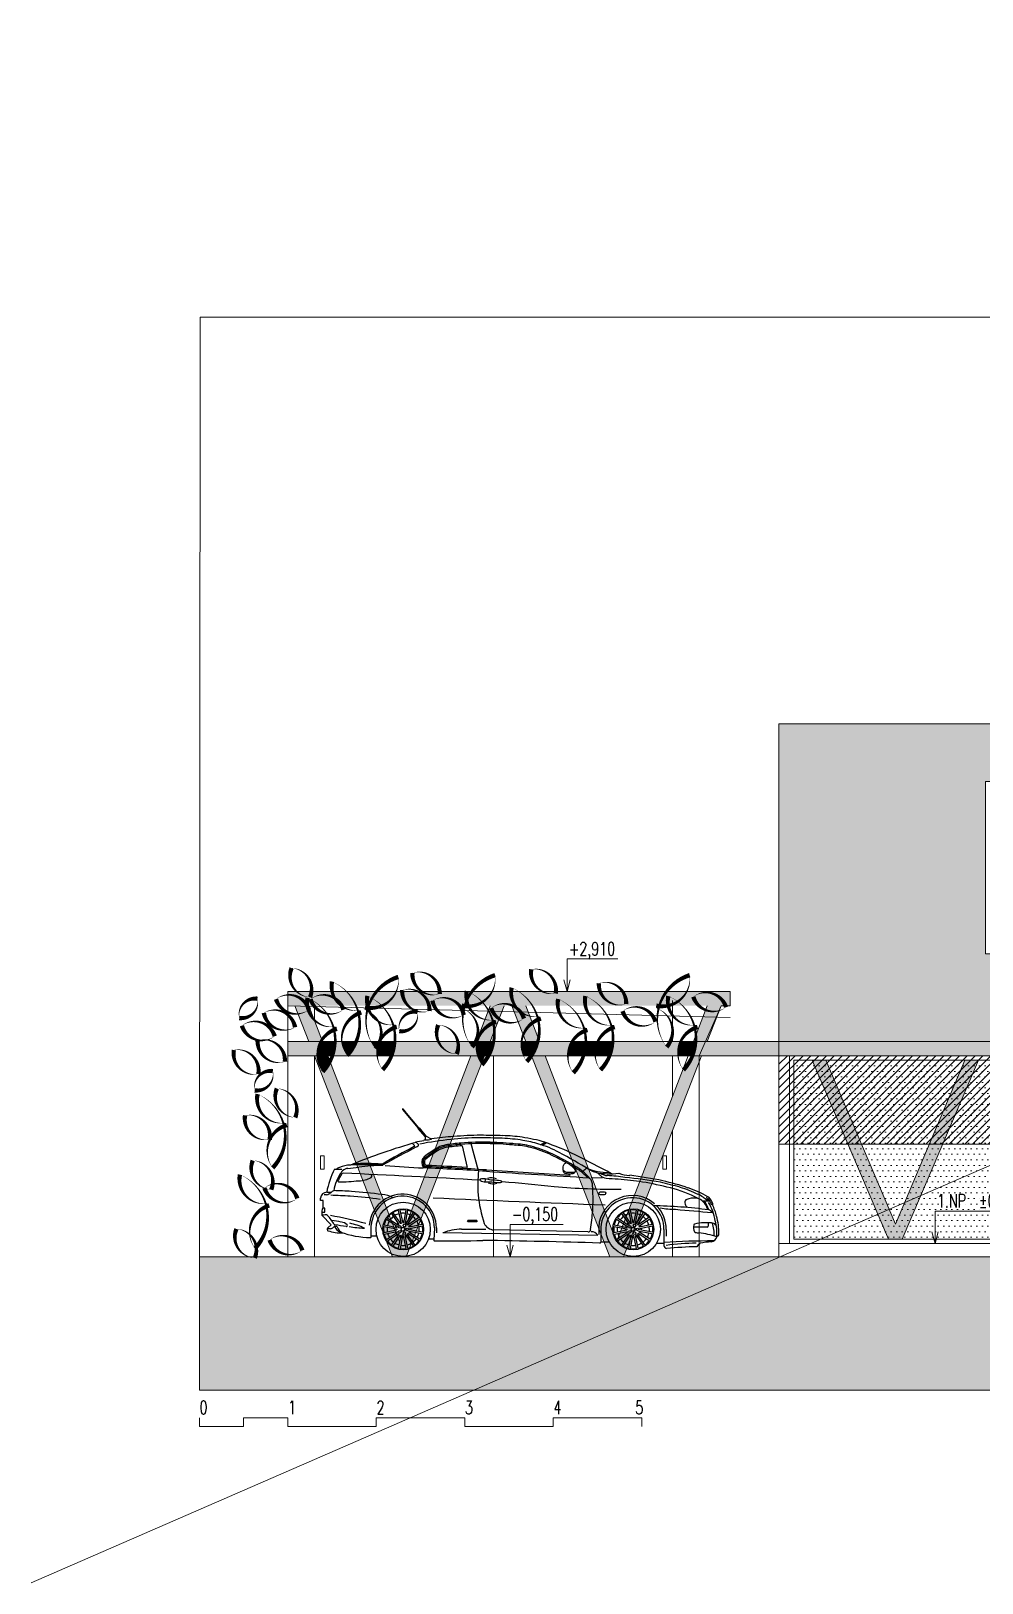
# Model space of a CAD drawing. Header units: metres. Extents: x -183 to 791, y -436 to 125.
# Drawn here: x 506.03 to 516.78, y -435.89 to -418.35 of the extents above; entities that cross this region are included whole.
import ezdxf

# ---------------------------------------------------------------- set-up
doc = ezdxf.new("R2010")
doc.units = ezdxf.units.M
doc.header["$MEASUREMENT"] = 0
doc.header["$XCLIPFRAME"] = 2
for name, color, linetype in [('01_SILNE', 1, 'Continuous'), ('AUTO', 8, 'Continuous'), ('koty', 4, 'Continuous'), ('okna', 4, 'Continuous'), ('SRAFA', 251, 'Continuous'), ('srafa fasada', 253, 'Continuous'), ('SRAFY', 3, 'Continuous'), ('SRAFY-TERÉN', 252, 'Continuous'), ('zariz.predmety', 203, 'Continuous')]:
    doc.layers.add(name, color=color, linetype=linetype)
doc.layers.add('FLOATING-WINDOWS', color=2, linetype='Continuous', plot=False)
doc.layers.add('nosne zdivo', color=6, linetype='Continuous', lineweight=50)
doc.styles.add('ROMANS', font='romans.shx', dxfattribs={"width": 0.7})
picture_1 = doc.add_image_def('image2.jpg', size_in_pixel=(1024, 512))

msp = doc.modelspace()

# ---------------------------------------------------------------- hatches: boundary and pattern name
at = {"layer": 'SRAFA', "linetype": 'Continuous', "lineweight": 0, "ltscale": 0.5}
h = msp.add_hatch(dxfattribs=at)
h.set_pattern_fill('ANSI31,_O', color=256, scale=0.5)
h.set_pattern_definition([(225, (529.620144, -393.32434), (0.04419417, -0.04419417), [])])
h.paths.add_polyline_path([(514.48, -429.934), (514.48, -430.934), (524.212, -430.934), (525.212, -429.934)])
at = {"layer": 'SRAFA', "linetype": 'Continuous', "lineweight": 0}
h = msp.add_hatch(dxfattribs=at)
h.set_pattern_fill('DOTS', color=256, style=0)
h.set_pattern_definition([(0, (0, -121.67369), (0.03125, 0.0625), [0, -0.0625])])
h.paths.add_polyline_path([(514.65, -429.984), (517.1, -429.984), (517.1, -432.009), (514.65, -432.009)])
at = {"layer": 'srafa fasada', "linetype": 'Continuous', "lineweight": 0}
msp.add_hatch(color=253, dxfattribs=at).paths.add_polyline_path([(514.48, -426.184), (514.48, -429.774), (525.212, -429.774), (525.212, -432.584), (528.77, -432.584), (528.77, -428.784), (516.815, -428.784), (516.815, -426.834), (532.263, -426.834), (532.263, -426.184)])
at = {"layer": 'SRAFY', "linetype": 'Continuous', "lineweight": 0}
for color, points in [(44, [(513.93, -429.209), (508.93, -429.209), (508.93, -429.369), (513.93, -429.369)]), (44, [(509.167, -429.369), (509.011, -429.369), (509.168, -429.774), (509.323, -429.774)]), (44, [(511.374, -429.369), (511.217, -429.369), (511.062, -429.774), (511.216, -429.774)]), (44, [(511.621, -429.369), (511.464, -429.369), (511.622, -429.774), (511.776, -429.774)]), (44, [(513.828, -429.369), (513.671, -429.369), (513.516, -429.774), (513.67, -429.774)]), (44, [(509.304, -429.774), (508.93, -429.774), (508.93, -429.934), (509.263, -429.934, -0.134833)]), (44, [(509.467, -429.774), (509.304, -429.774, 0.134833), (509.263, -429.934), (509.436, -429.934, 0.078794)]), (44, [(509.54, -429.774), (509.467, -429.774, -0.078794), (509.436, -429.934), (509.94, -429.934, -0.132565), (509.969, -429.774), (509.968, -429.774, -0.086818), (509.92, -429.855, -0.046165), (509.869, -429.774), (509.703, -429.774, -0.090788), (509.601, -429.931, -0.137439)]), (44, [(509.968, -429.774), (509.869, -429.774, 0.046165), (509.92, -429.855, 0.086818)]), (44, [(510.142, -429.774), (509.969, -429.774, 0.132565), (509.94, -429.934), (510.104, -429.934, 0.079554)]), (44, [(510.632, -429.774), (510.142, -429.774, -0.079554), (510.104, -429.934), (511.073, -429.934, -0.130475), (511.072, -429.774), (511.053, -429.774, -0.067281), (511.013, -429.836, -0.035474), (510.973, -429.774), (510.851, -429.774, -0.153414), (510.839, -429.916, -0.285328)]), (44, [(511.053, -429.774), (510.973, -429.774, 0.035474), (511.013, -429.836, 0.067281)]), (44, [(511.258, -429.774), (511.072, -429.774, 0.130475), (511.073, -429.934), (511.2, -429.934, 0.082303)]), (44, [(511.572, -429.774), (511.258, -429.774, -0.082303), (511.2, -429.934), (511.593, -429.934, -0.131714)]), (44, [(511.756, -429.774), (511.572, -429.774, 0.131714), (511.593, -429.934), (511.684, -429.934, 0.085066)]), (44, [(512.144, -429.774), (511.756, -429.774, -0.084943), (511.684, -429.934), (511.684, -429.934), (512.095, -429.934, -0.136618)]), (44, [(512.299, -429.774), (512.144, -429.774, 0.136618), (512.095, -429.934), (512.273, -429.934, 0.078429)]), (44, [(512.433, -429.774), (512.299, -429.774, -0.078429), (512.273, -429.934), (512.404, -429.934, -0.132781)]), (44, [(512.606, -429.774), (512.433, -429.774, 0.132781), (512.404, -429.934), (512.568, -429.934, 0.079457)]), (44, [(513.37, -429.774), (513.253, -429.774, -0.067281), (513.213, -429.836, -0.035474), (513.173, -429.774), (512.606, -429.774, -0.079457), (512.568, -429.934), (513.341, -429.934, -0.132781)]), (44, [(513.543, -429.774), (513.37, -429.774, 0.132781), (513.341, -429.934), (513.505, -429.934, 0.079457)]), (44, [(525.212, -429.774), (514.48, -429.774), (513.543, -429.774, -0.079457), (513.505, -429.934), (525.212, -429.934)]), (44, [(509.408, -429.997, -0.069876), (509.324, -430.115, -0.157088), (509.263, -429.934), (509.23, -429.934), (510.115, -432.209), (510.269, -432.209), (511.117, -430.029, -0.084371), (511.073, -429.934), (511, -429.934), (510.192, -432.039)]), (44, [(509.384, -429.934), (509.263, -429.934, 0.157088), (509.324, -430.115, 0.069876), (509.408, -429.997)]), (44, [(511.154, -429.934), (511.073, -429.934, 0.084371), (511.117, -430.029)]), (44, [(511.838, -429.934), (511.684, -429.934), (512.569, -432.209), (512.723, -432.209), (513.58, -430.005), (513.58, -429.934), (513.505, -429.934, -0.093055), (513.402, -430.095, -0.008252), (513.396, -430.087), (512.646, -432.039)]), (42, [(515.01, -429.984), (514.856, -429.984), (515.586, -431.691), (515.735, -431.691)]), (42, [(516.738, -429.984), (516.584, -429.984), (515.861, -431.691), (516.01, -431.691)]), (42, [(516.01, -431.691), (515.861, -431.691), (515.798, -431.839), (515.735, -431.691), (515.586, -431.691), (515.721, -432.009), (515.875, -432.009)])]:
    msp.add_hatch(color=color, dxfattribs=at).paths.add_polyline_path(points)
for points in [[(509.703, -429.774), (509.54, -429.774, 0.137439), (509.601, -429.931, 0.090788)], [(510.851, -429.774), (510.632, -429.774, 0.285328), (510.839, -429.916, 0.153414)]]:
    msp.add_hatch(color=44, dxfattribs=at).paths.add_polyline_path(points, flags=17)
at = {"layer": 'SRAFY-TERÉN', "linetype": 'Continuous', "lineweight": 0}
msp.add_hatch(color=256, dxfattribs=at).paths.add_polyline_path([(543.77, -432.584), (541.575, -432.584), (541.575, -432.588), (541.153, -432.588), (541.153, -432.584), (530.835, -432.584, -0.032805), (530.813, -432.618, -0.021832), (530.783, -432.584), (521.936, -432.584), (518.986, -432.209), (508.562, -432.209, -0.013742), (508.557, -432.221, -0.069979), (508.492, -432.209), (507.93, -432.209), (507.93, -433.717), (543.77, -433.717)])

# ---------------------------------------------------------------- linework, layer by layer
at = {"layer": '01_SILNE', "linetype": 'Continuous', "lineweight": 0}
for p, q in [((521.58, -426.184), (514.48, -426.184)), ((514.48, -429.774), (514.48, -426.184)), ((525.212, -429.774), (514.48, -429.774)), ((518.986, -432.209), (507.93, -432.209))]:
    msp.add_line(p, q, dxfattribs=at)
at = {"layer": 'AUTO'}
for p, q in [((510.407, -430.754), (510.248, -430.565)), ((510.411, -430.751), (510.252, -430.562)), ((510.499, -430.846), (510.481, -430.852)), ((510.481, -430.852), (510.484, -430.888)), ((510.554, -430.876), (510.499, -430.846)), ((510.339, -430.926), (510.36, -430.947)), ((510.374, -430.908), (510.406, -430.939)), ((510.902, -430.952), (510.956, -431.197)), ((511.086, -431.235), (510.999, -430.915)), ((511.788, -430.94), (511.835, -430.911)), ((511.806, -430.945), (511.849, -430.919)), ((509.456, -431.218), (509.542, -431.218)), ((511.162, -431.365), (511.163, -431.335)), ((512.174, -431.255), (512.088, -431.255)), ((512.108, -431.273), (512.122, -431.286)), ((512.484, -431.319), (512.36, -431.315)), ((509.301, -431.573), (509.301, -431.544)), ((509.33, -431.573), (509.301, -431.573)), ((509.33, -431.65), (509.33, -431.573)), ((509.368, -431.507), (509.341, -431.507)), ((509.37, -431.478), (509.421, -431.478)), ((513.7, -431.577), (513.615, -431.577)), ((509.314, -431.703), (509.348, -431.703)), ((509.422, -431.848), (509.316, -431.736)), ((509.348, -431.657), (509.326, -431.657)), ((509.348, -431.703), (509.348, -431.657)), ((510.055, -431.768), (510.18, -431.85)), ((510.102, -431.72), (510.186, -431.844)), ((510.118, -431.709), (510.202, -431.833)), ((510.179, -431.683), (510.21, -431.83)), ((510.198, -431.679), (510.229, -431.826)), ((510.266, -431.679), (510.237, -431.826)), ((510.284, -431.682), (510.256, -431.829)), ((510.347, -431.708), (510.265, -431.833)), ((510.363, -431.718), (510.281, -431.843)), ((510.411, -431.765), (510.287, -431.849)), ((512.656, -431.768), (512.781, -431.85)), ((512.703, -431.72), (512.787, -431.844)), ((512.719, -431.709), (512.803, -431.833)), ((512.781, -431.683), (512.811, -431.83)), ((512.8, -431.679), (512.83, -431.826)), ((512.867, -431.679), (512.839, -431.826)), ((512.886, -431.682), (512.858, -431.829)), ((512.948, -431.708), (512.866, -431.833)), ((512.964, -431.718), (512.882, -431.843)), ((513.012, -431.765), (512.888, -431.849)), ((509.377, -431.904), (509.377, -431.888)), ((509.412, -431.893), (509.377, -431.893)), ((509.381, -431.88), (509.422, -431.848)), ((509.873, -431.981), (509.873, -431.852)), ((510.015, -431.865), (510.162, -431.893)), ((510.016, -431.933), (510.162, -431.902)), ((510.019, -431.846), (510.166, -431.875)), ((510.02, -431.951), (510.166, -431.921)), ((510.044, -431.784), (510.169, -431.866)), ((510.046, -432.013), (510.17, -431.929)), ((510.057, -432.029), (510.18, -431.945)), ((510.413, -432.026), (510.288, -431.944)), ((510.422, -431.781), (510.298, -431.865)), ((510.423, -432.01), (510.298, -431.928)), ((510.448, -431.843), (510.301, -431.873)), ((510.449, -431.948), (510.302, -431.92)), ((510.452, -431.862), (510.305, -431.892)), ((510.452, -431.929), (510.305, -431.901)), ((510.589, -431.88), (510.58, -432.018)), ((510.611, -431.88), (510.611, -431.937)), ((512.434, -431.965), (510.682, -431.938)), ((510.893, -431.894), (511.17, -431.894)), ((512.323, -431.927), (511.258, -431.904)), ((512.444, -431.871), (512.444, -431.954)), ((512.469, -431.873), (512.469, -432.043)), ((512.617, -431.865), (512.764, -431.893)), ((512.617, -431.933), (512.764, -431.902)), ((512.62, -431.846), (512.767, -431.875)), ((512.621, -431.951), (512.768, -431.921)), ((512.645, -431.784), (512.77, -431.866)), ((512.647, -432.013), (512.771, -431.929)), ((512.658, -432.029), (512.782, -431.945)), ((513.014, -432.026), (512.889, -431.944)), ((513.023, -431.781), (512.899, -431.865)), ((513.025, -432.01), (512.9, -431.928)), ((513.049, -431.843), (512.903, -431.873)), ((513.05, -431.948), (512.903, -431.92)), ((513.053, -431.862), (512.906, -431.892)), ((513.054, -431.929), (512.907, -431.901)), ((513.181, -431.9), (513.18, -432.08)), ((513.206, -431.9), (513.206, -431.976)), ((513.671, -431.873), (513.515, -431.873)), ((513.681, -431.823), (513.681, -431.863)), ((509.936, -431.973), (509.873, -431.973)), ((510.104, -432.076), (510.187, -431.951)), ((510.12, -432.087), (510.203, -431.962)), ((510.183, -432.112), (510.211, -431.965)), ((510.202, -432.116), (510.23, -431.969)), ((510.269, -432.115), (510.239, -431.969)), ((510.288, -432.111), (510.257, -431.965)), ((510.35, -432.085), (510.266, -431.961)), ((510.366, -432.074), (510.281, -431.951)), ((510.58, -432.009), (510.519, -432.009)), ((512.565, -432.043), (512.469, -432.043)), ((512.706, -432.076), (512.788, -431.951)), ((512.722, -432.087), (512.804, -431.962)), ((512.784, -432.112), (512.812, -431.965)), ((512.803, -432.116), (512.831, -431.969)), ((512.87, -432.115), (512.84, -431.969)), ((512.889, -432.111), (512.859, -431.965)), ((512.951, -432.085), (512.867, -431.961)), ((512.967, -432.074), (512.883, -431.951)), ((513.18, -432.056), (513.098, -432.056))]:
    msp.add_line(p, q, dxfattribs=at)
for points in [[(510.251, -430.558), (510.234, -430.538, 1), (510.227, -430.543), (510.244, -430.564, 1)], [(512.047, -431.177, -0.077406), (512.066, -431.148, -0.329268), (512.085, -431.144, -0.037935), (512.114, -431.16, -0.115244), (512.177, -431.226, -0.19291), (512.178, -431.248, -0.287364), (512.15, -431.269, -0.079067), (512.087, -431.271, -0.153381), (512.056, -431.264, -0.17761), (512.046, -431.245, -0.049184), (512.043, -431.204, -0.138081)], [(511.124, -431.321, 0.008202), (511.16, -431.324, -0.060984), (511.194, -431.33, 0.078918), (511.257, -431.339, -0.039582), (511.331, -431.344, -0.168005), (511.353, -431.36, -0.169643), (511.329, -431.372, -0.039582), (511.255, -431.367, 0.043151), (511.184, -431.365, -0.084485), (511.119, -431.358, -0.845361)], [(512.465, -431.473), (512.507, -431.473, -1), (512.507, -431.507), (512.465, -431.507, -1)], [(510.97, -431.795), (511.062, -431.795, -1), (511.062, -431.813), (510.97, -431.813, -1)]]:
    msp.add_lwpolyline(points, format="xyb", close=True, dxfattribs=at)
msp.add_lwpolyline([(510.405, -430.756), (510.413, -430.749), (510.495, -430.847), (510.485, -430.85)], close=True, dxfattribs=at)
for centre, radius in [((510.234, -431.897), 0.307), ((512.835, -431.897), 0.307), ((510.234, -431.897), 0.231), ((512.835, -431.897), 0.231), ((510.196, -431.924), 0.0147), ((510.197, -431.87), 0.0147), ((510.234, -431.897), 0.0221), ((510.247, -431.941), 0.0147), ((510.248, -431.854), 0.0147), ((510.28, -431.898), 0.0147), ((512.798, -431.87), 0.0147), ((512.798, -431.924), 0.0147), ((512.835, -431.897), 0.0221), ((512.849, -431.941), 0.0147), ((512.85, -431.854), 0.0147), ((512.881, -431.898), 0.0147)]:
    msp.add_circle(centre, radius, dxfattribs=at)
for centre, radius, start, end in [((510.16, -429.482), 1.442, 278.5259, 282.2621), ((511.074, -434.133), 3.265, 95.3003, 101.5174), ((511.013, -433.821), 2.981, 100.2191, 100.5671), ((511.013, -433.821), 2.981, 93.9938, 98.856), ((511.079, -433.365), 2.502, 89.7865, 97.0436), ((511.121, -434.352), 3.518, 90.1734, 95.1448), ((510.99, -443.91), 13.048, 88.4012, 89.5675), ((510.96, -445.437), 14.604, 88.4296, 89.4089), ((511.29, -432.643), 1.776, 80.4134, 87.9127), ((511.302, -432.873), 2.036, 82.2054, 88.3634), ((511.27, -432.948), 2.114, 74.4755, 81.6165), ((511.417, -432.022), 1.143, 72.2245, 81.5169), ((512.151, -437.218), 6.548, 105.6955, 112.5784), ((515.549, -440.902), 11.214, 117.5759, 119.6661), ((515.557, -440.915), 11.214, 117.4637, 119.6937), ((510.353, -430.954), 0.01, 297.5759, 45.5806), ((510.352, -430.884), 0.0881, 292.7303, 306.9214), ((510.399, -430.947), 0.01, 306.9214, 45.5806), ((511.257, -432.048), 1.247, 120.278, 128.9415), ((511.257, -432.048), 1.232, 120.3202, 128.9692), ((511.257, -432.048), 1.217, 120.3639, 129.0021), ((510.827, -431.431), 0.501, 102.819, 113.3831), ((510.827, -431.431), 0.486, 102.8604, 113.2769), ((510.827, -431.431), 0.471, 102.9041, 113.165), ((510.971, -432.374), 1.453, 93.2963, 100.1212), ((510.971, -432.374), 1.438, 93.2868, 100.1071), ((510.971, -432.374), 1.423, 92.7947, 100.0925), ((511.129, -433.619), 2.707, 88.0988, 95.1173), ((511.129, -433.619), 2.692, 88.0951, 95.1224), ((511.191, -433.625), 2.711, 83.2811, 89.4103), ((511.191, -433.625), 2.696, 83.2682, 89.414), ((511.48, -431.7), 0.754, 72.8202, 87.9224), ((511.48, -431.7), 0.769, 72.8364, 87.8768), ((511.36, -432.212), 1.279, 62.9708, 74.4762), ((511.36, -432.212), 1.294, 62.9796, 74.4666), ((511.505, -431.91), 1.01, 60.9074, 75.0611), ((510.996, -433.434), 2.656, 63.5817, 71.6644), ((510.844, -433.373), 2.563, 57.2383, 64.4911), ((504.645, -444.29), 15.164, 59.5062, 60.9994), ((505.801, -443.893), 14.334, 61.7331, 63.5817), ((510.337, -431.654), 0.983, 153.6509, 169.6739), ((509.523, -431.254), 0.0566, 98.7316, 139.9906), ((509.801, -431.458), 0.337, 138.365, 161.5271), ((509.645, -431.506), 0.335, 91.3088, 112.9858), ((509.622, -431.32), 0.113, 96.64, 130.4179), ((505.292, -394.123), 37.336, 276.64, 276.8298), ((509.794, -435.104), 3.936, 86.9581, 92.281), ((509.795, -435.09), 3.936, 87.1187, 91.775), ((510.069, -434.008), 2.835, 91.3401, 96.8298), ((509.994, -431.15), 0.01, 267.1187, 299.6661), ((510.828, -422.095), 9.115, 264.9857, 267.6916), ((510.564, -431.134), 0.119, 176.0895, 215.6709), ((510.51, -431.132), 0.0652, 124.6627, 174.3086), ((510.51, -431.132), 0.0502, 124.0629, 182.4737), ((510.564, -431.134), 0.104, 180.3021, 211.7267), ((509.311, -459.725), 28.545, 86.2548, 87.6916), ((510.51, -431.132), 0.0352, 123.1061, 182.9135), ((510.564, -431.134), 0.0886, 180.109, 197.2792), ((509.311, -459.725), 28.56, 86.2548, 87.6633), ((510.498, -431.154), 0.02, 197.2792, 267.6208), ((509.311, -459.725), 28.575, 86.7008, 87.6208), ((512.467, -431.393), 1.39, 173.4564, 184.6753), ((528.096, -172.754), 259.04, 266.25485, 266.51258), ((528.096, -172.754), 259.025, 266.25485, 266.46443), ((510.844, -433.373), 2.548, 61.0788, 64.4955), ((512.14, -431.12), 0.145, 228.6669, 245.6929), ((510.844, -433.373), 2.548, 57.2453, 59.5354), ((511.879, -431.718), 0.597, 42.7656, 54.8535), ((511.879, -431.718), 0.612, 38.2961, 54.8829), ((512.46, -431.44), 0.278, 122.6442, 134.8134), ((512.532, -430.705), 0.548, 245.9852, 272.7672), ((512.537, -430.853), 0.419, 237.2277, 254.6418), ((509.884, -431.53), 0.441, 156.051, 170.892), ((509.507, -431.352), 0.01, 157.5184, 270.3075), ((509.944, -431.533), 0.483, 147.3829, 157.5184), ((509.497, -429.482), 1.88, 270.3075, 277.166), ((509.554, -431.284), 0.02, 87.564, 147.3829), ((505.551, -525.386), 94.208, 86.61938, 87.56398), ((509.733, -431.064), 0.284, 269.7298, 299.636), ((509.861, -431.296), 0.0189, 310.1407, 84.6026), ((511.232, -431.466), 0.152, 67.6509, 107.5977), ((511.249, -431.251), 0.133, 246.7949, 288.5206), ((509.926, -449.792), 18.487, 83.7375, 85.5736), ((512.67, -422.484), 8.96, 265.34, 270.1692), ((512.088, -431.235), 0.02, 245.6929, 270), ((512.122, -431.432), 0.255, 0.415, 21.4966), ((512.532, -430.705), 0.563, 259.1361, 270.7579), ((512.494, -431.231), 0.0639, 206.5138, 238.1214), ((512.542, -431.207), 0.113, 224.016, 262.643), ((512.547, -431.147), 0.143, 234.8914, 267.7556), ((512.952, -425.877), 5.458, 265.5385, 266.9766), ((512.575, -430.604), 0.665, 266.9726, 278.3836), ((512.276, -434.861), 3.582, 82.5422, 85.7476), ((510.911, -446.481), 15.254, 82.3538, 83.3985), ((512.8, -430.948), 0.339, 247.6798, 269.0953), ((512.058, -437.787), 6.513, 80.4137, 83.9835), ((512.204, -436.052), 4.802, 78.4131, 82.9285), ((512.392, -434.675), 3.358, 75.1057, 80.5974), ((508.663, -449.251), 18.439, 75.2252, 75.9377), ((512.52, -434.179), 2.904, 71.2009, 77.1039), ((512.942, -432.8), 1.441, 64.2693, 72.9481), ((509.372, -431.549), 0.0718, 91.5687, 175.3669), ((509.336, -431.384), 0.127, 284.4838, 309.4333), ((509.488, -431.553), 0.1, 113.105, 135.3356), ((509.284, -436.665), 5.154, 86.1019, 88.5315), ((509.3, -437.152), 5.694, 86.4699, 88.5007), ((509.401, -435.214), 3.699, 81.0648, 86.3826), ((508.695, -442.991), 11.561, 83.5419, 85.2613), ((510.23, -431.88), 0.38, 359.9948, 175.4496), ((510.23, -431.88), 0.358, 359.9948, 175.4496), ((509.938, -431.934), 0.435, 65.1169, 82.3289), ((516.945, -300.145), 131.549, 267.22344, 268.07072), ((512.555, -431.366), 1.48, 185.452, 198.2483), ((508.555, -431.559), 3.825, 358.0829, 1.918), ((512.825, -431.897), 0.382, 49.3178, 176.0659), ((512.825, -431.897), 0.357, 359.5661, 176.0659), ((512.9, -432.833), 1.448, 62.4315, 75.8038), ((513.455, -431.592), 0.0368, 114.5497, 191.2003), ((513.522, -431.781), 0.237, 85.5753, 110.2055), ((513.038, -432.658), 1.298, 60.4822, 71.2162), ((513.536, -431.657), 0.112, 48.6953, 87.7083), ((513.44, -431.789), 0.315, 42.4738, 66.071), ((513.498, -431.717), 0.183, 13.3691, 52.3678), ((513.419, -431.748), 0.278, 14.8697, 38.0696), ((513.675, -431.536), 0.0105, 138.8552, 217.0525), ((513.672, -431.556), 0.0275, 50.7284, 101.2033), ((513.63, -431.574), 0.0487, 357.2744, 41.1454), ((513.562, -431.641), 0.152, 17.0418, 37.4493), ((513.122, -431.917), 0.651, 10.2867, 29.9389), ((513.387, -431.766), 0.382, 24.7851, 37.3735), ((513.754, -431.578), 0.0504, 201.7973, 240.629), ((509.434, -431.711), 0.121, 149.901, 191.724), ((508.292, -420.671), 11.111, 275.2851, 275.4802), ((509.359, -431.759), 0.0279, 43.4817, 100.6675), ((508.929, -432.153), 0.611, 30.5728, 42.5493), ((508.897, -434.901), 3.201, 73.4216, 80.7424), ((510.234, -431.897), 0.221, 126.6905, 144.1906), ((510.234, -431.897), 0.182, 127.2216, 143.6595), ((510.234, -431.897), 0.221, 104.1905, 121.6906), ((510.234, -431.897), 0.182, 104.7216, 121.1595), ((510.234, -431.897), 0.221, 81.6905, 99.1906), ((510.234, -431.897), 0.182, 82.2216, 98.6595), ((510.234, -431.897), 0.182, 59.7216, 76.1595), ((510.234, -431.897), 0.221, 59.1905, 76.6906), ((510.234, -431.897), 0.182, 37.2216, 53.6595), ((510.234, -431.897), 0.221, 36.6905, 54.1906), ((506.136, -431.105), 6.268, 352.7116, 354.6795), ((512.835, -431.897), 0.221, 126.6905, 144.1906), ((512.835, -431.897), 0.182, 127.2216, 143.6595), ((512.835, -431.897), 0.221, 104.1905, 121.6906), ((512.835, -431.897), 0.182, 104.7216, 121.1595), ((512.835, -431.897), 0.221, 81.6905, 99.1906), ((512.835, -431.897), 0.182, 82.2216, 98.6595), ((512.835, -431.897), 0.182, 59.7216, 76.1595), ((512.835, -431.897), 0.221, 59.1905, 76.6906), ((512.835, -431.897), 0.182, 37.2216, 53.6595), ((512.835, -431.897), 0.221, 36.6905, 54.1906), ((512.95, -437.303), 5.674, 82.5281, 88.8909), ((512.825, -431.897), 0.382, 359.5661, 44.3495), ((513.333, -430.492), 1.179, 260.5446, 269.0683), ((515.8, -404.648), 27.137, 264.7439, 265.6161), ((513.546, -431.573), 0.13, 191.5214, 216.0786), ((513.669, -431.741), 0.0671, 31.961, 73.3493), ((513.704, -431.608), 0.0295, 331.4254, 3.1308), ((513.237, -431.877), 0.555, 13.4711, 27.3735), ((513.118, -431.933), 0.684, 358.6283, 15.7387), ((509.387, -431.888), 0.01, 127.967, 180), ((509.387, -431.904), 0.01, 180, 252.4103), ((509.541, -431.417), 0.521, 252.4103, 270.9091), ((509.344, -431.736), 0.171, 293.2898, 313.7453), ((509.406, -432.246), 0.449, 73.3821, 87.6298), ((509.463, -431.838), 0.01, 210.5728, 262.8462), ((508.301, -441.097), 9.322, 82.0453, 82.8462), ((509.551, -431.843), 0.0902, 190.4243, 252.8519), ((509.474, -431.593), 0.267, 267.4599, 270.6585), ((509.473, -431.877), 0.0177, 25.1227, 75.062), ((509.587, -431.844), 0.101, 194.7986, 248.1723), ((509.894, -430.865), 1.126, 250.8858, 268.4498), ((509.522, -431.923), 0.109, 43.8303, 83.0048), ((509.593, -431.855), 0.01, 262.0453, 43.8303), ((510.002, -429.312), 2.582, 261.5855, 265.4105), ((509.523, -432.41), 0.591, 62.5193, 79.5112), ((510.234, -431.897), 0.221, 171.6905, 189.1906), ((510.234, -431.897), 0.221, 149.1905, 166.6906), ((510.234, -431.897), 0.182, 172.2216, 188.6595), ((510.234, -431.897), 0.182, 149.7216, 166.1595), ((510.234, -431.897), 0.182, 194.7216, 211.1595), ((510.234, -431.897), 0.0922, 175.1831, 185.6981), ((510.234, -431.897), 0.0922, 152.6831, 163.1981), ((510.234, -431.897), 0.0922, 197.6831, 208.1981), ((510.234, -431.897), 0.0922, 130.1831, 140.6981), ((510.234, -431.897), 0.0716, 176.9133, 183.9678), ((510.234, -431.897), 0.0716, 154.4133, 161.4678), ((510.234, -431.897), 0.0716, 199.4133, 206.4678), ((510.234, -431.897), 0.0716, 131.9133, 138.9678), ((510.234, -431.897), 0.0716, 221.9133, 228.9678), ((510.234, -431.897), 0.0922, 107.6831, 118.1981), ((510.234, -431.897), 0.0716, 109.4133, 116.4678), ((510.234, -431.897), 0.0922, 85.1831, 95.6981), ((510.234, -431.897), 0.0716, 86.9133, 93.9678), ((510.234, -431.897), 0.0716, 64.4133, 71.4678), ((510.234, -431.897), 0.0922, 62.6831, 73.1981), ((510.234, -431.897), 0.0716, 41.9133, 48.9678), ((510.234, -431.897), 0.0716, 311.9133, 318.9678), ((510.234, -431.897), 0.0922, 40.1831, 50.6981), ((510.234, -431.897), 0.0716, 19.4133, 26.4678), ((510.234, -431.897), 0.0716, 334.4133, 341.4678), ((510.234, -431.897), 0.0716, 356.9133, 3.9678), ((510.234, -431.897), 0.0922, 17.6831, 28.1981), ((510.234, -431.897), 0.0922, 332.6831, 343.1981), ((510.234, -431.897), 0.0922, 355.1831, 5.6981), ((510.234, -431.897), 0.182, 14.7216, 31.1595), ((510.234, -431.897), 0.182, 329.7216, 346.1595), ((510.234, -431.897), 0.182, 352.2216, 8.6595), ((510.234, -431.897), 0.221, 14.1905, 31.6906), ((510.234, -431.897), 0.221, 329.1905, 346.6906), ((510.234, -431.897), 0.221, 351.6905, 9.1906), ((510.904, -432.473), 0.579, 91.0616, 112.5173), ((511.27, -431.77), 0.135, 206.2012, 264.9644), ((512.324, -431.897), 0.03, 268.7787, 352.7116), ((512.36, -432.011), 0.0869, 32.0171, 91.2356), ((512.835, -431.897), 0.221, 171.6905, 189.1906), ((512.835, -431.897), 0.221, 149.1905, 166.6906), ((512.835, -431.897), 0.182, 172.2216, 188.6595), ((512.835, -431.897), 0.182, 149.7216, 166.1595), ((512.835, -431.897), 0.182, 194.7216, 211.1595), ((512.835, -431.897), 0.0922, 175.1831, 185.6981), ((512.835, -431.897), 0.0922, 152.6831, 163.1981), ((512.835, -431.897), 0.0922, 197.6831, 208.1981), ((512.835, -431.897), 0.0716, 176.9133, 183.9678), ((512.835, -431.897), 0.0922, 130.1831, 140.6981), ((512.835, -431.897), 0.0716, 154.4133, 161.4678), ((512.835, -431.897), 0.0716, 199.4133, 206.4678), ((512.835, -431.897), 0.0716, 131.9133, 138.9678), ((512.835, -431.897), 0.0716, 221.9133, 228.9678), ((512.835, -431.897), 0.0922, 107.6831, 118.1981), ((512.835, -431.897), 0.0716, 109.4133, 116.4678), ((512.835, -431.897), 0.0922, 85.1831, 95.6981), ((512.835, -431.897), 0.0716, 86.9133, 93.9678), ((512.835, -431.897), 0.0716, 64.4133, 71.4678), ((512.835, -431.897), 0.0922, 62.6831, 73.1981), ((512.835, -431.897), 0.0716, 41.9133, 48.9678), ((512.835, -431.897), 0.0716, 311.9133, 318.9678), ((512.835, -431.897), 0.0922, 40.1831, 50.6981), ((512.835, -431.897), 0.0716, 19.4133, 26.4678), ((512.835, -431.897), 0.0716, 334.4133, 341.4678), ((512.835, -431.897), 0.0716, 356.9133, 3.9678), ((512.835, -431.897), 0.0922, 17.6831, 28.1981), ((512.835, -431.897), 0.0922, 332.6831, 343.1981), ((512.835, -431.897), 0.0922, 355.1831, 5.6981), ((512.835, -431.897), 0.182, 14.7216, 31.1595), ((512.835, -431.897), 0.182, 329.7216, 346.1595), ((512.835, -431.897), 0.182, 352.2216, 8.6595), ((512.835, -431.897), 0.221, 14.1905, 31.6906), ((512.835, -431.897), 0.221, 329.1905, 346.6906), ((512.835, -431.897), 0.221, 351.6905, 9.1906), ((513.643, -431.873), 0.127, 168.0768, 204.9577), ((513.528, -431.849), 0.01, 104.7132, 168.0768), ((513.658, -432.344), 0.522, 80.2904, 104.7132), ((513.536, -431.923), 0.01, 204.9577, 262.3525), ((513.655, -431.037), 0.904, 262.3525, 265.0748), ((513.426, -433.151), 1.223, 73.1774, 82.8777), ((513.671, -431.863), 0.01, 270, 0), ((513.375, -431.957), 0.375, 357.8235, 20.3426), ((513.719, -431.883), 0.0591, 17.9956, 62.8855), ((513.218, -431.945), 0.563, 356.402, 14.8092), ((513.771, -431.951), 0.0306, 286.5704, 2.4168), ((509.863, -431.981), 0.01, 268.4498, 0), ((510.234, -431.897), 0.221, 194.1905, 211.6906), ((510.234, -431.897), 0.221, 216.6905, 234.1906), ((510.234, -431.897), 0.182, 217.2216, 233.6595), ((510.234, -431.897), 0.221, 239.1905, 256.6906), ((510.234, -431.897), 0.182, 239.7216, 256.1595), ((510.234, -431.897), 0.0922, 220.1831, 230.6981), ((510.234, -431.897), 0.0922, 242.6831, 253.1981), ((510.234, -431.897), 0.221, 261.6905, 279.1906), ((510.234, -431.897), 0.0716, 244.4133, 251.4678), ((510.234, -431.897), 0.182, 262.2216, 278.6595), ((510.234, -431.897), 0.0922, 265.1831, 275.6981), ((510.234, -431.897), 0.0716, 266.9133, 273.9678), ((510.234, -431.897), 0.0716, 289.4133, 296.4678), ((510.234, -431.897), 0.0922, 287.6831, 298.1981), ((510.234, -431.897), 0.182, 284.7216, 301.1595), ((510.234, -431.897), 0.221, 284.1905, 301.6906), ((510.234, -431.897), 0.0922, 310.1831, 320.6981), ((510.234, -431.897), 0.182, 307.2216, 323.6595), ((510.234, -431.897), 0.221, 306.6905, 324.1906), ((510.59, -432.019), 0.01, 176.3316, 269.433), ((510.719, -418.962), 13.067, 269.433, 271.8261), ((510.121, -507.269), 75.253, 88.22036, 89.22748), ((512.458, -432.041), 0.0114, 270.3247, 348.8251), ((512.835, -431.897), 0.221, 194.1905, 211.6906), ((512.835, -431.897), 0.221, 216.6905, 234.1906), ((512.835, -431.897), 0.182, 217.2216, 233.6595), ((512.835, -431.897), 0.221, 239.1905, 256.6906), ((512.835, -431.897), 0.182, 239.7216, 256.1595), ((512.835, -431.897), 0.0922, 220.1831, 230.6981), ((512.835, -431.897), 0.0922, 242.6831, 253.1981), ((512.835, -431.897), 0.221, 261.6905, 279.1906), ((512.835, -431.897), 0.0716, 244.4133, 251.4678), ((512.835, -431.897), 0.182, 262.2216, 278.6595), ((512.835, -431.897), 0.0922, 265.1831, 275.6981), ((512.835, -431.897), 0.0716, 266.9133, 273.9678), ((512.835, -431.897), 0.0716, 289.4133, 296.4678), ((512.835, -431.897), 0.0922, 287.6831, 298.1981), ((512.835, -431.897), 0.182, 284.7216, 301.1595), ((512.835, -431.897), 0.221, 284.1905, 301.6906), ((512.835, -431.897), 0.0922, 310.1831, 320.6981), ((512.835, -431.897), 0.182, 307.2216, 323.6595), ((512.835, -431.897), 0.221, 306.6905, 324.1906), ((513.216, -432.078), 0.0358, 183.7831, 263.4072), ((513.745, -441.257), 9.229, 89.9982, 93.5083), ((513.521, -434.131), 2.076, 89.2743, 98.7328), ((513.681, -437.073), 4.981, 91.4652, 95.401), ((513.832, -432.305), 0.35, 134.1054, 142.8218), ((513.819, -433.388), 1.354, 94.2334, 99.7669), ((513.709, -431.966), 0.0722, 277.3122, 348.2732)]:
    msp.add_arc(centre, radius, start, end, dxfattribs=at)
at = {"layer": 'AUTO', "extrusion": (0, 0, -1)}
msp.add_ellipse((510.519, -430.882), major_axis=(0.0349, 0.0061), ratio=0.183524, start_param=0.034956, end_param=3.179145, dxfattribs=at)
at = {"layer": 'FLOATING-WINDOWS', "color": 254, "linetype": 'Continuous', "lineweight": 0}
for p, q in [((511.255, -429.774), (511.255, -429.674)), ((511.255, -432.209), (511.255, -429.934))]:
    msp.add_line(p, q, dxfattribs=at)
at = {"layer": 'FLOATING-WINDOWS', "linetype": 'Continuous', "lineweight": 0, "flags": 128}
for points in [[(514.48, -426.184), (514.48, -429.774), (525.212, -429.774), (525.212, -432.584), (528.77, -432.584), (528.77, -428.784), (516.815, -428.784), (516.815, -426.834), (532.263, -426.834), (532.263, -426.184)], [(507.93, -432.209), (507.93, -433.717), (543.77, -433.717), (543.77, -432.584), (521.936, -432.584), (518.986, -432.209)]]:
    msp.add_lwpolyline(points, close=True, dxfattribs=at)
at = {"layer": 'FLOATING-WINDOWS', "linetype": 'Continuous', "lineweight": 0, "ltscale": 0.5, "flags": 128}
msp.add_lwpolyline([(514.48, -429.934), (514.48, -430.934), (524.212, -430.934), (525.212, -429.934)], close=True, dxfattribs=at)
at = {"layer": 'FLOATING-WINDOWS', "color": 254, "linetype": 'Continuous', "lineweight": 0}
for points in [[(509.3, -431.067), (509.342, -431.067), (509.342, -431.218), (509.3, -431.218)], [(513.21, -431.067), (513.168, -431.067), (513.168, -431.218), (513.21, -431.218)]]:
    msp.add_lwpolyline(points, close=True, dxfattribs=at)
at = {"layer": 'koty', "linetype": 'Continuous', "lineweight": 0}
for p, q in [((512.086, -429.209), (512.086, -428.841)), ((512.086, -428.841), (512.661, -428.841)), ((512.086, -429.209), (512.05, -429.076)), ((512.086, -429.209), (512.123, -429.076)), ((516.246, -432.059), (516.246, -431.691)), ((516.246, -431.691), (517.443, -431.691)), ((511.442, -432.209), (511.442, -431.841)), ((511.442, -431.841), (512.044, -431.841)), ((516.246, -432.059), (516.21, -431.926)), ((516.246, -432.059), (516.283, -431.926)), ((511.442, -432.209), (511.405, -432.076)), ((511.442, -432.209), (511.478, -432.076))]:
    msp.add_line(p, q, dxfattribs=at)
at = {"layer": 'nosne zdivo', "linetype": 'Continuous', "lineweight": 0}
msp.add_line((506.028, -435.895), (546.311, -418.35), dxfattribs=at)
at = {"layer": 'okna', "linetype": 'Continuous', "lineweight": 0}
for p, q in [((514.48, -432.209), (514.48, -429.934)), ((514.6, -432.059), (514.48, -432.059))]:
    msp.add_line(p, q, dxfattribs=at)
for points in [[(514.6, -429.934), (517.15, -429.934), (517.15, -432.059), (514.6, -432.059)], [(514.65, -429.984), (517.1, -429.984), (517.1, -432.009), (514.65, -432.009)]]:
    msp.add_lwpolyline(points, close=True, dxfattribs=at)
at = {"layer": 'SRAFY', "linetype": 'Continuous', "lineweight": 0}
for p, q in [((508.93, -432.209), (508.93, -429.209)), ((513.28, -429.774), (513.28, -429.309)), ((513.93, -429.369), (513.93, -429.209)), ((509.23, -429.533), (509.23, -429.369)), ((509.23, -432.209), (509.23, -429.933)), ((513.28, -430.387), (513.28, -429.934)), ((513.58, -432.209), (513.58, -429.934)), ((513.28, -432.209), (513.28, -430.777)), ((507.93, -434.027), (507.93, -434.127)), ((508.43, -434.127), (508.43, -434.027)), ((508.43, -434.027), (508.93, -434.027)), ((508.93, -434.027), (508.93, -434.127)), ((509.93, -434.127), (509.93, -434.027)), ((509.93, -434.027), (510.93, -434.027)), ((510.93, -434.027), (510.93, -434.127)), ((511.93, -434.127), (511.93, -434.027)), ((511.93, -434.027), (512.93, -434.027)), ((512.93, -434.027), (512.93, -434.127)), ((507.93, -434.127), (508.43, -434.127)), ((508.93, -434.127), (509.93, -434.127)), ((510.93, -434.127), (511.93, -434.127))]:
    msp.add_line(p, q, dxfattribs=at)
at = {"layer": 'SRAFY', "color": 44, "linetype": 'Continuous', "lineweight": 0}
for p, q in [((513.93, -429.209), (508.93, -429.209)), ((513.93, -429.504), (508.93, -429.369)), ((509.168, -429.774), (509.011, -429.369)), ((509.323, -429.774), (509.167, -429.369)), ((511.062, -429.774), (511.217, -429.369)), ((511.216, -429.774), (511.374, -429.369)), ((511.622, -429.774), (511.464, -429.369)), ((511.776, -429.774), (511.621, -429.369)), ((513.516, -429.774), (513.671, -429.369)), ((513.67, -429.774), (513.828, -429.369)), ((514.48, -429.774), (508.93, -429.774)), ((525.212, -429.934), (508.93, -429.934)), ((510.115, -432.209), (509.23, -429.934)), ((510.192, -432.039), (509.384, -429.934)), ((510.192, -432.039), (511, -429.934)), ((510.269, -432.209), (511.154, -429.934)), ((512.569, -432.209), (511.684, -429.934)), ((512.646, -432.039), (511.838, -429.934)), ((512.646, -432.039), (513.454, -429.934)), ((512.723, -432.209), (513.608, -429.934)), ((515.721, -432.009), (514.856, -429.984)), ((515.798, -431.839), (516.584, -429.984))]:
    msp.add_line(p, q, dxfattribs=at)
at = {"layer": 'SRAFY', "color": 42, "linetype": 'Continuous', "lineweight": 0}
for p, q in [((515.798, -431.839), (515.01, -429.984)), ((515.875, -432.009), (516.738, -429.984))]:
    msp.add_line(p, q, dxfattribs=at)
at = {"layer": 'zariz.predmety', "color": 253, "linetype": 'Continuous', "ltscale": 0.001}
for points in [[(509.181, -429.273, 0, 0, -0.520567), (509.181, -429.273, 0, 0.05, -0.520567), (508.973, -428.944, 0, 0.05, -0.520567), (509.181, -429.273, 0.05, 0.05, 0)], [(510.338, -428.999, 0, 0, -0.520567), (510.338, -428.999, 0, 0.05, -0.520567), (510.647, -429.236, 0, 0.05, -0.520567), (510.338, -428.999, 0.05, 0.05, 0)], [(511.682, -428.958, 0, 0, -0.520567), (511.682, -428.958, 0, 0.05, -0.520567), (511.959, -429.231, 0, 0.05, -0.520567), (511.682, -428.958, 0.05, 0.05, 0)], [(509.601, -429.931, 0, 0, -0.520567), (509.601, -429.931, 0, 0.05, -0.520567), (509.761, -429.446, 0, 0.05, -0.520567), (509.74, -429.422, 0, 0.05, -0.520567), (509.43, -429.096, 0, 0.05, -0.520567), (509.601, -429.931, 0.05, 0.05, 0)], [(510.179, -429.044, 0, 0, -0.520567), (510.179, -429.044, 0, 0.05, -0.520567), (509.802, -429.388, 0, 0.05, -0.520567), (509.809, -429.419, 0, 0.05, -0.520567), (509.92, -429.855, 0, 0.05, -0.520567), (510.179, -429.044, 0.05, 0.05, 0)], [(511.273, -429.024, 0, 0, -0.520567), (511.273, -429.024, 0, 0.05, -0.520567), (510.895, -429.368, 0, 0.05, -0.520567), (510.902, -429.399, 0, 0.05, -0.520567), (511.013, -429.836, 0, 0.05, -0.520567), (511.273, -429.024, 0.05, 0.05, 0)], [(511.631, -430, 0, 0, -0.520567), (511.631, -430, 0, 0.05, -0.520567), (511.791, -429.515, 0, 0.05, -0.520567), (511.77, -429.491, 0, 0.05, -0.520567), (511.46, -429.165, 0, 0.05, -0.520567), (511.631, -430, 0.05, 0.05, 0)], [(512.755, -429.351, 0, 0, -0.520567), (512.755, -429.351, 0, 0.05, -0.520567), (512.446, -429.115, 0, 0.05, -0.520567), (512.755, -429.351, 0.05, 0.05, 0)], [(513.473, -429.024, 0, 0, -0.520567), (513.473, -429.024, 0, 0.05, -0.520567), (513.095, -429.368, 0, 0.05, -0.520567), (513.102, -429.399, 0, 0.05, -0.520567), (513.213, -429.836, 0, 0.05, -0.520567), (513.473, -429.024, 0.05, 0.05, 0)], [(508.587, -429.29, 0, 0, -0.520567), (508.587, -429.29, 0, 0.05, -0.520567), (508.382, -429.508, 0, 0.05, -0.520567), (508.587, -429.29, 0.05, 0.05, 0)], [(509.168, -429.414, 0, 0, -0.520567), (509.168, -429.414, 0, 0.05, -0.520567), (508.797, -429.295, 0, 0.05, -0.520567), (509.168, -429.414, 0.05, 0.05, 0)], [(509.324, -430.115, 0, 0, -0.520567), (509.324, -430.115, 0, 0.05, -0.520567), (509.485, -429.63, 0, 0.05, -0.520567), (509.464, -429.606, 0, 0.05, -0.520567), (509.153, -429.28, 0, 0.05, -0.520567), (509.324, -430.115, 0.05, 0.05, 0)], [(509.558, -429.414, 0, 0, -0.520567), (509.558, -429.414, 0, 0.05, -0.520567), (509.187, -429.295, 0, 0.05, -0.520567), (509.558, -429.414, 0.05, 0.05, 0)], [(510.001, -430.093, 0, 0, -0.520567), (510.001, -430.093, 0, 0.05, -0.520567), (510.161, -429.608, 0, 0.05, -0.520567), (510.14, -429.584, 0, 0.05, -0.520567), (509.83, -429.258, 0, 0.05, -0.520567), (510.001, -430.093, 0.05, 0.05, 0)], [(510.223, -429.193, 0, 0, -0.520567), (510.223, -429.193, 0, 0.05, -0.520567), (510.532, -429.43, 0, 0.05, -0.520567), (510.223, -429.193, 0.05, 0.05, 0)], [(510.565, -429.311, 0, 0, -0.520567), (510.565, -429.311, 0, 0.05, -0.520567), (510.918, -429.474, 0, 0.05, -0.520567), (510.565, -429.311, 0.05, 0.05, 0)], [(511.124, -430.037, 0, 0, -0.520567), (511.124, -430.037, 0, 0.05, -0.520567), (511.284, -429.552, 0, 0.05, -0.520567), (511.263, -429.529, 0, 0.05, -0.520567), (510.953, -429.203, 0, 0.05, -0.520567), (511.124, -430.037, 0.05, 0.05, 0)], [(512.157, -430.128, 0, 0, -0.520567), (512.157, -430.128, 0, 0.05, -0.520567), (512.317, -429.643, 0, 0.05, -0.520567), (512.296, -429.619, 0, 0.05, -0.520567), (511.986, -429.293, 0, 0.05, -0.520567), (512.157, -430.128, 0.05, 0.05, 0)], [(512.465, -430.095, 0, 0, -0.520567), (512.465, -430.095, 0, 0.05, -0.520567), (512.625, -429.61, 0, 0.05, -0.520567), (512.604, -429.587, 0, 0.05, -0.520567), (512.294, -429.26, 0, 0.05, -0.520567), (512.465, -430.095, 0.05, 0.05, 0)], [(513.402, -430.095, 0, 0, -0.520567), (513.402, -430.095, 0, 0.05, -0.520567), (513.562, -429.61, 0, 0.05, -0.520567), (513.541, -429.587, 0, 0.05, -0.520567), (513.231, -429.26, 0, 0.05, -0.520567), (513.402, -430.095, 0.05, 0.05, 0)], [(513.884, -429.386, 0, 0, -0.520567), (513.884, -429.386, 0, 0.05, -0.520567), (513.514, -429.268, 0, 0.05, -0.520567), (513.884, -429.386, 0.05, 0.05, 0)], [(508.659, -429.45, 0, 0, -0.520567), (508.659, -429.45, 0, 0.05, -0.520567), (509.012, -429.613, 0, 0.05, -0.520567), (508.659, -429.45, 0.05, 0.05, 0)], [(510.395, -429.439, 0, 0, -0.520567), (510.395, -429.439, 0, 0.05, -0.520567), (510.19, -429.657, 0, 0.05, -0.520567), (510.395, -429.439, 0.05, 0.05, 0)], [(511.599, -429.514, 0, 0, -0.520567), (511.599, -429.514, 0, 0.05, -0.520567), (511.229, -429.395, 0, 0.05, -0.520567), (511.599, -429.514, 0.05, 0.05, 0)], [(513.086, -429.55, 0, 0, -0.520567), (513.086, -429.55, 0, 0.05, -0.520567), (512.715, -429.431, 0, 0.05, -0.520567), (513.086, -429.55, 0.05, 0.05, 0)], [(508.782, -429.714, 0, 0, -0.520567), (508.782, -429.714, 0, 0.05, -0.520567), (508.411, -429.595, 0, 0.05, -0.520567), (508.782, -429.714, 0.05, 0.05, 0)], [(510.839, -429.916, 0, 0, -0.520567), (510.839, -429.916, 0, 0.05, -0.520567), (510.63, -429.587, 0, 0.05, -0.520567), (510.839, -429.916, 0.05, 0.05, 0)], [(508.32, -429.87, 0, 0, -0.520567), (508.32, -429.87, 0, 0.05, -0.520567), (508.597, -430.143, 0, 0.05, -0.520567), (508.32, -429.87, 0.05, 0.05, 0)], [(508.589, -429.764, 0, 0, -0.520567), (508.589, -429.764, 0, 0.05, -0.520567), (508.898, -430.001, 0, 0.05, -0.520567), (508.589, -429.764, 0.05, 0.05, 0)], [(508.761, -430.108, 0, 0, -0.520567), (508.761, -430.108, 0, 0.05, -0.520567), (508.556, -430.326, 0, 0.05, -0.520567), (508.761, -430.108, 0.05, 0.05, 0)], [(508.759, -431.203, 0, 0, -0.520567), (508.759, -431.203, 0, 0.05, -0.520567), (508.919, -430.718, 0, 0.05, -0.520567), (508.898, -430.694, 0, 0.05, -0.520567), (508.588, -430.368, 0, 0.05, -0.520567), (508.759, -431.203, 0.05, 0.05, 0)], [(509.014, -430.633, 0, 0, -0.520567), (509.014, -430.633, 0, 0.05, -0.520567), (508.806, -430.305, 0, 0.05, -0.520567), (509.014, -430.633, 0.05, 0.05, 0)], [(508.447, -430.609, 0, 0, -0.520567), (508.447, -430.609, 0, 0.05, -0.520567), (508.725, -430.882, 0, 0.05, -0.520567), (508.447, -430.609, 0.05, 0.05, 0)], [(508.743, -431.448, 0, 0, -0.520567), (508.743, -431.448, 0, 0.05, -0.520567), (508.534, -431.119, 0, 0.05, -0.520567), (508.743, -431.448, 0.05, 0.05, 0)], [(508.56, -432.113, 0, 0, -0.520567), (508.56, -432.113, 0, 0.05, -0.520567), (508.72, -431.628, 0, 0.05, -0.520567), (508.699, -431.605, 0, 0.05, -0.520567), (508.389, -431.279, 0, 0.05, -0.520567), (508.56, -432.113, 0.05, 0.05, 0)], [(509.037, -431.548, 0, 0, -0.520567), (509.037, -431.548, 0, 0.05, -0.520567), (508.666, -431.429, 0, 0.05, -0.520567), (509.037, -431.548, 0.05, 0.05, 0)], [(508.557, -432.221, 0, 0, -0.520567), (508.557, -432.221, 0, 0.05, -0.520567), (508.349, -431.893, 0, 0.05, -0.520567), (508.557, -432.221, 0.05, 0.05, 0)], [(509.094, -432.135, 0, 0, -0.520567), (509.094, -432.135, 0, 0.05, -0.520567), (508.724, -432.017, 0, 0.05, -0.520567), (509.094, -432.135, 0.05, 0.05, 0)]]:
    msp.add_lwpolyline(points, format="xyseb", close=True, dxfattribs=at)

# ---------------------------------------------------------------- texts
at = {"layer": 'koty', "linetype": 'Continuous', "lineweight": 0, "char_height": 0.15, "width": 1.66419, "attachment_point": 1, "style": 'ROMANS'}
for s, insert in [('+2,910', (512.108, -428.65)), ('1.NP  %%P0,000', (516.268, -431.5)), ('-0,150', (511.464, -431.65)), ('0', (507.933, -433.835)), ('1', (508.933, -433.835)), ('2', (509.933, -433.835)), ('3', (510.933, -433.835)), ('4', (511.933, -433.835)), ('5', (512.858, -433.835))]:
    msp.add_mtext(s, dxfattribs=dict(at, insert=insert))

# ---------------------------------------------------------------- pictures from other files: only their frames are drawn
at = {"linetype": 'Continuous', "lineweight": 0}
image = msp.add_image(picture_1, insert=(484.789, -447.634), size_in_units=(139.945, 69.972), dxfattribs=at)
image.set_boundary_path([(212.73, 376.683), (176.145, 376.683), (176.145, 398.635), (168.828, 398.635), (168.885, 320.89), (328.707, 320.89), (431.075, 320.89), (431.075, 390.898), (431.075, 383.412), (431.075, 401.378), (403.221, 401.378), (350.586, 401.378), (350.586, 354.548), (291.756, 354.548), (291.756, 349.792), (291.479, 349.426), (290.204, 349.426), (289.927, 349.792), (289.927, 354.548), (273.079, 354.548), (253.56, 354.548), (253.56, 349.792), (253.283, 349.426), (252.009, 349.426), (251.731, 349.792), (251.731, 354.548), (216.755, 354.548), (216.755, 398.635), (210.17, 398.635), (210.17, 381.988), (211.982, 377.854), (212.73, 377.854), (212.73, 376.683)])

doc.saveas('drawing.dxf')
